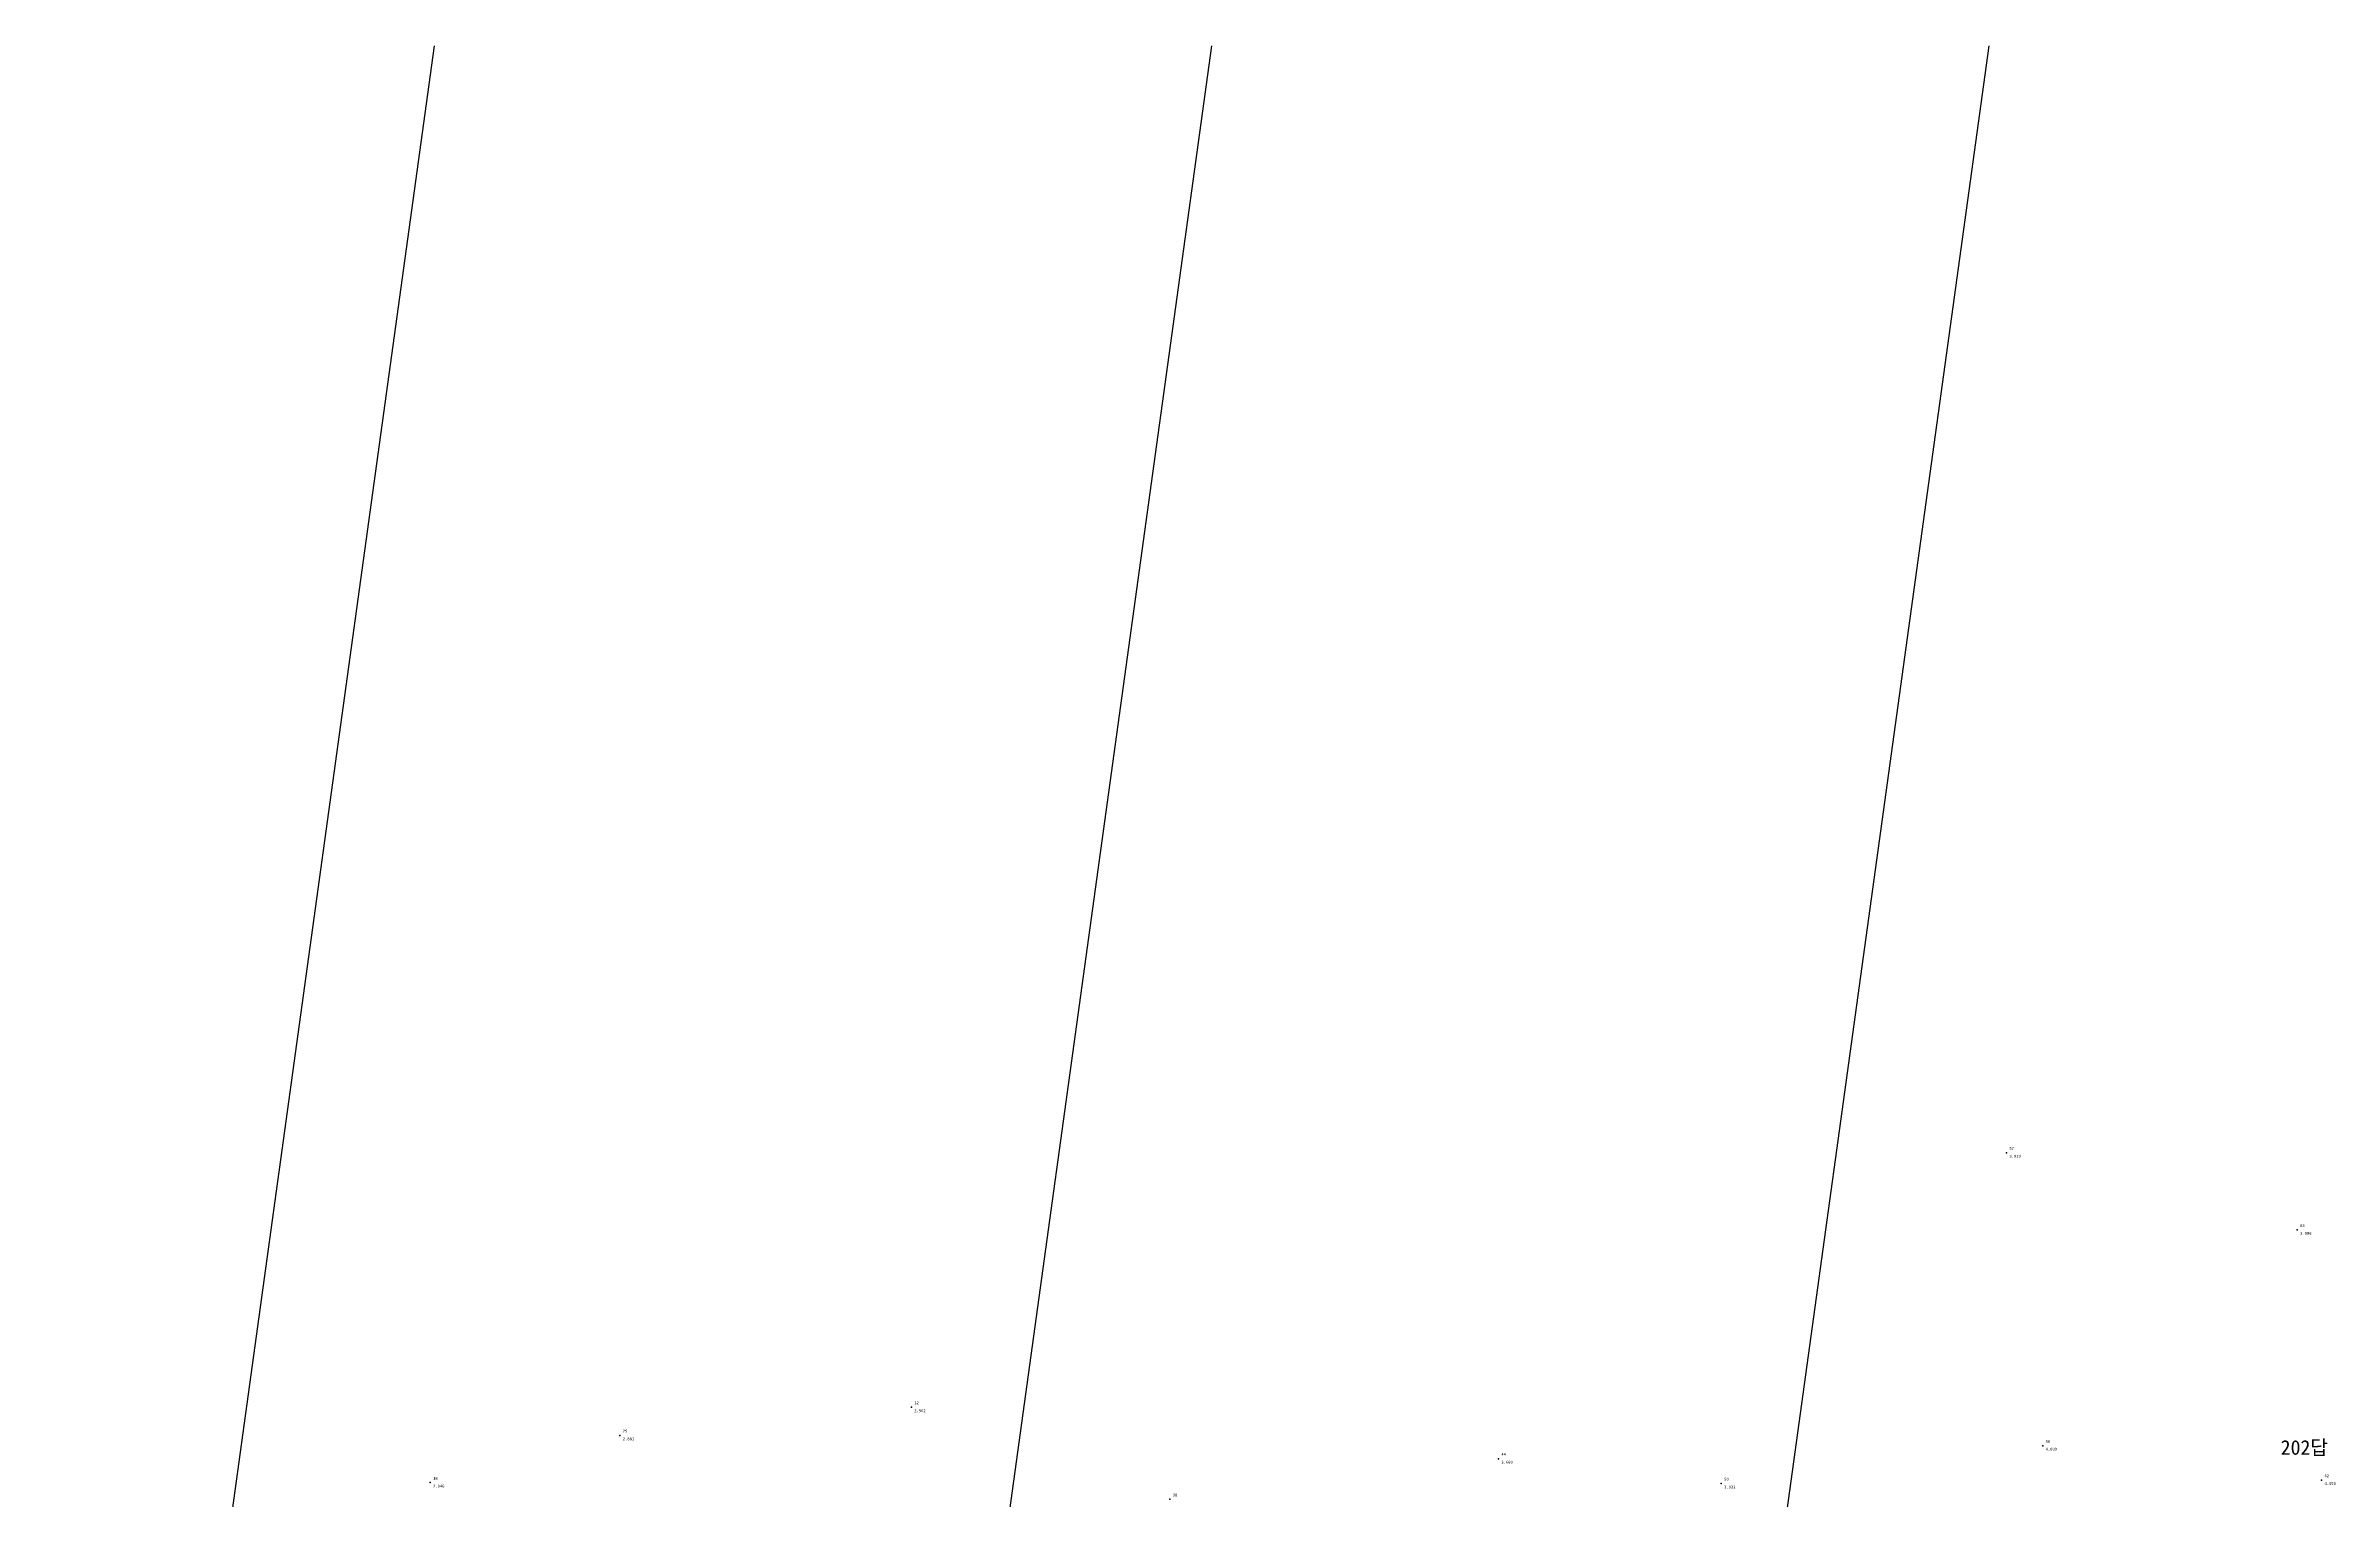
# Model space of a CAD drawing. Header units: millimetres. Extents: x 251155 to 251723, y 283328 to 283664.
# Drawn here: x 251180 to 251415.5, y 283480.3 to 283630 of the extents above; entities that cross this region are included whole.
import ezdxf

# ---------------------------------------------------------------- set-up
doc = ezdxf.new("R2010")
doc.units = ezdxf.units.MM
for name, color, linetype in [('PointElev', 7, 'Continuous'), ('PointNum', 7, 'Continuous'), ('PointPnt', 6, 'Continuous'), ('지번', 3, 'Continuous')]:
    doc.layers.add(name, color=color, linetype=linetype)

msp = doc.modelspace()

# ---------------------------------------------------------------- linework, layer by layer
at = {"layer": 'PointPnt'}
for p in [(251381.78, 283516.07, 3.92), (251411.7, 283508.14, 3.99), (251269.08, 283489.88, 2.96), (251239.08, 283486.99, 2.88), (251329.5, 283484.59, 3.67), (251385.51, 283485.93, 4.1), (251219.56, 283482.13, 2.95), (251352.43, 283482.04, 3.92), (251414.21, 283482.39, 4.05), (251295.68, 283480.42, 3.25)]:
    msp.add_point(p, dxfattribs=at)
at = {"layer": '지번'}
for p, q in [((251180, 283340), (251220, 283630)), ((251260, 283340), (251300, 283630)), ((251340, 283340), (251380, 283630))]:
    msp.add_line(p, q, dxfattribs=at)

# ---------------------------------------------------------------- texts
at = {"layer": 'PointElev'}
for s, p in [('3.919', (251382.08, 283515.57)), ('3.986', (251412, 283507.64)), ('2.962', (251269.38, 283489.38)), ('2.881', (251239.38, 283486.49)), ('3.669', (251329.8, 283484.09)), ('4.099', (251385.81, 283485.43)), ('2.946', (251219.86, 283481.63)), ('4.050', (251414.51, 283481.89)), ('3.922', (251352.73, 283481.54))]:
    msp.add_text(s, height=0.3, dxfattribs=at).set_placement(p)
at = {"layer": 'PointNum'}
for s, p in [('57', (251382.08, 283516.37)), ('63', (251412, 283508.44)), ('32', (251269.38, 283490.18)), ('25', (251239.38, 283487.29)), ('44', (251329.8, 283484.89)), ('56', (251385.81, 283486.23)), ('18', (251219.86, 283482.43)), ('50', (251352.73, 283482.34)), ('62', (251414.51, 283482.69)), ('38', (251295.98, 283480.72))]:
    msp.add_text(s, height=0.3, dxfattribs=at).set_placement(p)
at = {"layer": '지번'}
msp.add_text('202답', height=1.5, dxfattribs=at).set_placement((251410, 283485))

doc.saveas('drawing.dxf')
